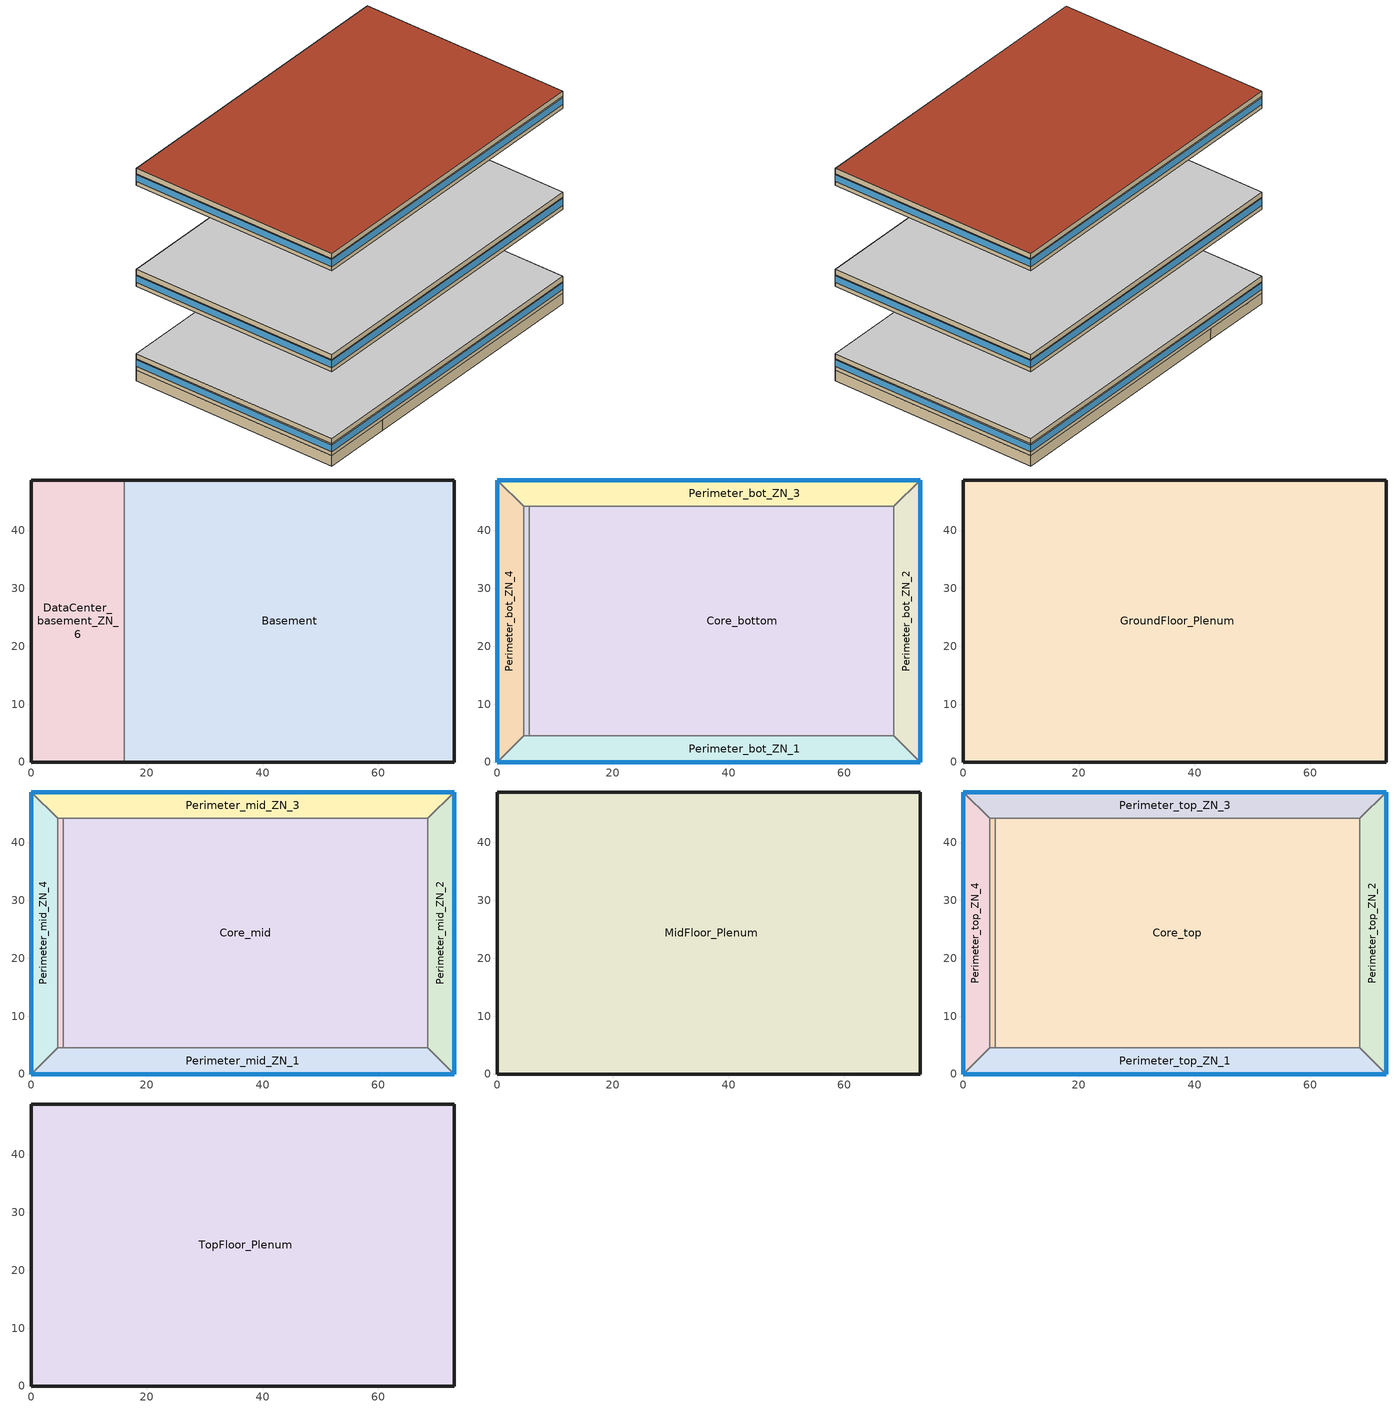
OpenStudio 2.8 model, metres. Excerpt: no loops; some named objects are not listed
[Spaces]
Basement
 floor ground (Basement Floor construction): 73.11,48.74 73.11,0 16.08,0 16.08,48.74 z-2.44
 wall ground (Basement Wall construction): 16.08,0 73.11,0 73.11,48.74 16.08,48.74 z-2.44:0
 wall to DataCenter_basement_ZN_6: 16.08,48.74 16.08,0 z-2.44:0
DataCenter_basement_ZN_6
 floor ground (Basement Floor construction): 16.08,48.74 16.08,0 0,0 0,48.74 z-2.44
 wall ground (Basement Wall construction): 16.08,48.74 0,48.74 0,0 16.08,0 z-2.44:0
Core_bottom
 floor to DataCenter_basement_ZN_6: 16.08,44.16 16.08,4.57 5.49,4.57 5.49,44.16 z0
 floor to Basement: 68.53,44.16 68.53,4.57 16.08,4.57 16.08,44.16 z0
 wall to Perimeter_bot_ZN_1: 5.49,4.57 68.53,4.57 z0:2.74
 wall to DataCenter_bot_ZN_6: 5.49,44.16 5.49,4.57 z0:2.74
 wall to Perimeter_bot_ZN_2: 68.53,4.57 68.53,44.16 z0:2.74
 wall to Perimeter_bot_ZN_3: 68.53,44.16 5.49,44.16 z0:2.74
Perimeter_bot_ZN_3
 floor to Basement: 73.11,48.74 68.53,44.16 16.08,44.16 16.08,48.74 z0
 floor to DataCenter_basement_ZN_6: 16.08,48.74 16.08,44.16 4.57,44.16 0,48.74 z0
 wall outside: 73.11,48.74 0,48.74 z0:2.74
 wall to Perimeter_bot_ZN_4: 0,48.74 4.57,44.16 z0:2.74
 wall to Perimeter_bot_ZN_2: 68.53,44.16 73.11,48.74 z0:2.74
 wall to DataCenter_bot_ZN_6: 4.57,44.16 5.49,44.16 z0:2.74
 window: 73.11,48.74 0,48.74 z0.91:2.5
Perimeter_bot_ZN_1
 floor to DataCenter_basement_ZN_6: 16.08,4.57 16.08,0 0,0 4.57,4.57 z0
 floor to Basement: 68.53,4.57 73.11,0 16.08,0 16.08,4.57 z0
 wall outside: 0,0 73.11,0 z0:2.74
 wall to Perimeter_bot_ZN_4: 4.57,4.57 0,0 z0:2.74
 wall to DataCenter_bot_ZN_6: 5.49,4.57 4.57,4.57 z0:2.74
 wall to Perimeter_bot_ZN_2: 73.11,0 68.53,4.57 z0:2.74
 window: 0,0 73.11,0 z0.91:2.5
Perimeter_bot_ZN_2
 floor to Basement: 73.11,48.74 73.11,0 68.53,4.57 68.53,44.16 z0
 wall outside: 73.11,0 73.11,48.74 z0:2.74
 window: 73.11,0 73.11,48.74 z0.91:2.5
Perimeter_bot_ZN_4
 floor to DataCenter_basement_ZN_6: 0,48.74 4.57,44.16 4.57,4.57 0,0 z0
 wall outside: 0,48.74 0,0 z0:2.74
 wall to DataCenter_bot_ZN_6: 4.57,4.57 4.57,44.16 z0:2.74
 window: 0,48.74 0,0 z0.91:2.5
DataCenter_bot_ZN_6
 floor to DataCenter_basement_ZN_6: 5.49,44.16 5.49,4.57 4.57,4.57 4.57,44.16 z0
GroundFloor_Plenum
 floor to Perimeter_bot_ZN_4: 0,48.74 4.57,44.16 4.57,4.57 0,0 z2.74
 floor to Perimeter_bot_ZN_2: 73.11,48.74 73.11,0 68.53,4.57 68.53,44.16 z2.74
 floor to Perimeter_bot_ZN_1: 68.53,4.57 73.11,0 0,0 4.57,4.57 z2.74
 floor to Perimeter_bot_ZN_3: 73.11,48.74 68.53,44.16 4.57,44.16 0,48.74 z2.74
 floor to Core_bottom: 68.53,44.16 68.53,4.57 5.49,4.57 5.49,44.16 z2.74
 floor to DataCenter_bot_ZN_6: 5.49,44.16 5.49,4.57 4.57,4.57 4.57,44.16 z2.74
 wall outside: 73.11,0 73.11,48.74 0,48.74 0,0 73.11,0 z2.74:3.96
 ceiling adiabatic (Floor Adiabatic construction): 73.11,0 73.11,48.74 0,48.74 0,0 z3.96
Perimeter_mid_ZN_2
 floor adiabatic (Floor Adiabatic construction): 73.11,48.74 73.11,0 68.53,4.57 68.53,44.16 z19.82
 wall outside: 73.11,0 73.11,48.74 z19.82:22.56
 wall to Perimeter_mid_ZN_3: 73.11,48.74 68.53,44.16 z19.82:22.56
 wall to Perimeter_mid_ZN_1: 68.53,4.57 73.11,0 z19.82:22.56
 wall to Core_mid: 68.53,44.16 68.53,4.57 z19.82:22.56
 window: 73.11,0 73.11,48.74 z20.73:22.32
Perimeter_mid_ZN_1
 floor adiabatic (Floor Adiabatic construction): 68.53,4.57 73.11,0 0,0 4.57,4.57 z19.82
 wall outside: 0,0 73.11,0 z19.82:22.56
 wall to Perimeter_mid_ZN_4: 4.57,4.57 0,0 z19.82:22.56
 wall to DataCenter_mid_ZN_6: 5.49,4.57 4.57,4.57 z19.82:22.56
 wall to Core_mid: 68.53,4.57 5.49,4.57 z19.82:22.56
 window: 0,0 73.11,0 z20.73:22.32
DataCenter_mid_ZN_6
 floor adiabatic (Floor Adiabatic construction): 5.49,44.16 5.49,4.57 4.57,4.57 4.57,44.16 z19.82
 wall to Perimeter_mid_ZN_4: 4.57,44.16 4.57,4.57 z19.82:22.56
 wall to Core_mid: 5.49,4.57 5.49,44.16 z19.82:22.56
 wall to Perimeter_mid_ZN_3: 5.49,44.16 4.57,44.16 z19.82:22.56
Core_mid
 floor adiabatic (Floor Adiabatic construction): 68.53,44.16 68.53,4.57 5.49,4.57 5.49,44.16 z19.82
 wall to Perimeter_mid_ZN_3: 68.53,44.16 5.49,44.16 z19.82:22.56
Perimeter_mid_ZN_3
 floor adiabatic (Floor Adiabatic construction): 73.11,48.74 68.53,44.16 4.57,44.16 0,48.74 z19.82
 wall outside: 73.11,48.74 0,48.74 z19.82:22.56
 wall to Perimeter_mid_ZN_4: 0,48.74 4.57,44.16 z19.82:22.56
 window: 73.11,48.74 0,48.74 z20.73:22.32
Perimeter_mid_ZN_4
 floor adiabatic (Floor Adiabatic construction): 0,48.74 4.57,44.16 4.57,4.57 0,0 z19.82
 wall outside: 0,48.74 0,0 z19.82:22.56
 window: 0,48.74 0,0 z20.73:22.32
MidFloor_Plenum
 floor to Perimeter_mid_ZN_1: 68.53,4.57 73.11,0 0,0 4.57,4.57 z22.56
 floor to DataCenter_mid_ZN_6: 5.49,44.16 5.49,4.57 4.57,4.57 4.57,44.16 z22.56
 floor to Perimeter_mid_ZN_2: 73.11,48.74 73.11,0 68.53,4.57 68.53,44.16 z22.56
 floor to Perimeter_mid_ZN_4: 0,48.74 4.57,44.16 4.57,4.57 0,0 z22.56
 floor to Core_mid: 68.53,44.16 68.53,4.57 5.49,4.57 5.49,44.16 z22.56
 floor to Perimeter_mid_ZN_3: 73.11,48.74 68.53,44.16 4.57,44.16 0,48.74 z22.56
 wall outside: 73.11,48.74 0,48.74 0,0 73.11,0 73.11,48.74 z22.56:23.78
 ceiling adiabatic (Floor Adiabatic construction): 73.11,0 73.11,48.74 0,48.74 0,0 z23.78
DataCenter_top_ZN_6
 floor adiabatic (Floor Adiabatic construction): 5.49,44.16 5.49,4.57 4.57,4.57 4.57,44.16 z43.6
 wall to Perimeter_top_ZN_4: 4.57,44.16 4.57,4.57 z43.6:46.34
 wall to Core_top: 5.49,4.57 5.49,44.16 z43.6:46.34
 wall to Perimeter_top_ZN_3: 5.49,44.16 4.57,44.16 z43.6:46.34
 wall to Perimeter_top_ZN_1: 4.57,4.57 5.49,4.57 z43.6:46.34
Perimeter_top_ZN_3
 floor adiabatic (Floor Adiabatic construction): 73.11,48.74 68.53,44.16 4.57,44.16 0,48.74 z43.6
 wall outside: 73.11,48.74 0,48.74 z43.6:46.34
 wall to Core_top: 5.49,44.16 68.53,44.16 z43.6:46.34
 wall to Perimeter_top_ZN_2: 68.53,44.16 73.11,48.74 z43.6:46.34
 wall to Perimeter_top_ZN_4: 0,48.74 4.57,44.16 z43.6:46.34
 window: 73.11,48.74 0,48.74 z44.51:46.1
Core_top
 floor adiabatic (Floor Adiabatic construction): 68.53,44.16 68.53,4.57 5.49,4.57 5.49,44.16 z43.6
 wall to Perimeter_top_ZN_1: 5.49,4.57 68.53,4.57 z43.6:46.34
 wall to Perimeter_top_ZN_2: 68.53,4.57 68.53,44.16 z43.6:46.34
Perimeter_top_ZN_2
 floor adiabatic (Floor Adiabatic construction): 73.11,48.74 73.11,0 68.53,4.57 68.53,44.16 z43.6
 wall outside: 73.11,0 73.11,48.74 z43.6:46.34
 wall to Perimeter_top_ZN_1: 68.53,4.57 73.11,0 z43.6:46.34
 window: 73.11,0 73.11,48.74 z44.51:46.1
Perimeter_top_ZN_1
 floor adiabatic (Floor Adiabatic construction): 68.53,4.57 73.11,0 0,0 4.57,4.57 z43.6
 wall outside: 0,0 73.11,0 z43.6:46.34
 wall to Perimeter_top_ZN_4: 4.57,4.57 0,0 z43.6:46.34
 window: 0,0 73.11,0 z44.51:46.1
Perimeter_top_ZN_4
 floor adiabatic (Floor Adiabatic construction): 0,48.74 4.57,44.16 4.57,4.57 0,0 z43.6
 wall outside: 0,48.74 0,0 z43.6:46.34
 window: 0,48.74 0,0 z44.51:46.1
TopFloor_Plenum
 floor to Perimeter_top_ZN_3: 73.11,48.74 68.53,44.16 4.57,44.16 0,48.74 z46.34
 floor to Perimeter_top_ZN_2: 73.11,48.74 73.11,0 68.53,4.57 68.53,44.16 z46.34
 floor to Perimeter_top_ZN_1: 68.53,4.57 73.11,0 0,0 4.57,4.57 z46.34
 floor to Perimeter_top_ZN_4: 0,48.74 4.57,44.16 4.57,4.57 0,0 z46.34
 floor to DataCenter_top_ZN_6: 5.49,44.16 5.49,4.57 4.57,4.57 4.57,44.16 z46.34
 floor to Core_top: 68.53,44.16 68.53,4.57 5.49,4.57 5.49,44.16 z46.34
 wall outside: 0,0 73.11,0 73.11,48.74 0,48.74 0,0 z46.34:47.56
 roof outside: 73.11,0 73.11,48.74 0,48.74 0,0 z47.56
[Building]
-LargeOffice-ASHRAE 169-2006-5B created: 2019-06-06 11:22:17 -0600: North Axis {deg}=0; Default Construction Set=90.1-2010 - LrgOffice - ASHRAE 169-2006-5B; Standards Number of Stories=13; Standards Number of Above Ground Stories=12; Standards Building Type=LargeOffice
[Site]
Boise Air Terminal  Uo: Latitude {deg}=43.62; Longitude {deg}=-116.21; Time Zone {hr}=-7; Elevation {m}=701; Terrain=City
[Site:WaterMainsTemperature]
Calculation Method=Correlation; Annual Average Outdoor Air Temperature {C}=11.15; Maximum Difference In Monthly Average Outdoor Air Temperatures {deltaC}=26.2
[SizingPeriod:DesignDay] Barometric Pressure {Pa}=93182; Sky Clearness=0; Rain Indicator=0; Snow Indicator=0; Day of Month=21; Daylight Saving Time Indicator=0; Humidity Indicating Type=Wetbulb; Dry-Bulb Temperature Range Modifier Type=DefaultMultipliers
Name | Maximum Dry-Bulb Temperature {C} | Daily Dry-Bulb Temperature Range {deltaC} | Humidity Indicating Conditions at Maximum Dry-Bulb | Wind Speed {m/s} | Wind Direction {deg} | Month | Day Type | Solar Model Indicator | ASHRAE Taub | ASHRAE Taud
Boise Air Terminal  Uo Ann Htg 99.6% Condns DB | -16.3 | 0 | -16.3 | 2.3 | 120 | 12 | WinterDesignDay | ASHRAEClearSky
Boise Air Terminal  Uo Ann Clg .4% Condns DB=>MWB | 36.7 | 16.7 | 17.9 | 4.2 | 330 | 7 | SummerDesignDay | ASHRAETau | 0.398 | 2.125
[Site:GroundTemperature:BuildingSurface]
19.527, 19.502, 19.536, 19.598, 20.002, 21.64, 22.225, 22.375, 21.449, 20.121, 19.802, 19.633
[ClimateZones]
Climate Zone Institution Name 1=ASHRAE; Climate Zone Document Name 1=ANSI/ASHRAE Standard 169; Climate Zone Document Year 1=2006; Climate Zone Value 1=5B; Climate Zone Institution Name 2=CEC; Climate Zone Document Name 2=California Climate Zone Descriptions; Climate Zone Document Year 2=1995
[Material:NoMass] Thermal Absorptance=0.9; Solar Absorptance=0.7
Name | Roughness | Thermal Resistance {m2-K/W} | Visible Absorptance
CP02 CARPET PAD | VeryRough | 0.21648 | 0.8
Nonres_Floor_Insulation | MediumSmooth | 2.88292 | 0.7
Typical Insulation R-10.94 | Smooth | 1.92744 | 0.7
Typical Carpet Pad | Smooth | 0.21648 | 0.8
Typical Insulation R-8.72 | Smooth | 1.53614 | 0.7
Typical Insulation R-19.72 | Smooth | 3.4722 | 0.7
Typical Insulation R-0.58 | Smooth | 0.101875 | 0.7
Typical Insulation R-1.15 | Smooth | 0.202527 | 0.7
[Material]
Name | Roughness | Thickness {m} | Conductivity {W/m-K} | Density {kg/m3} | Specific Heat {J/kg-K} | Thermal Absorptance | Solar Absorptance | Visible Absorptance
100mm Normalweight concrete floor | MediumSmooth | 0.1016 | 2.31 | 2322 | 832
G01 13mm gypsum board | Smooth | 0.0127 | 0.16 | 800 | 1090 | 0.9 | 0.7 | 0.5
M10 200mm concrete block basement wall | MediumRough | 0.2032 | 1.326 | 1842 | 912
4 in. Normalweight Concrete Floor | MediumRough | 0.1016 | 2.31 | 2322 | 832 | 0.9 | 0.7 | 0.7
1IN Stucco | Smooth | 0.0253 | 0.6918 | 1858 | 837 | 0.9 | 0.7 | 0.92
8IN CONCRETE HW RefBldg | Rough | 0.2032 | 1.311 | 2240 | 836.8 | 0.9 | 0.7 | 0.7
1/2IN Gypsum | Smooth | 0.0127 | 0.16 | 784.9 | 830 | 0.9 | 0.4 | 0.4
Roof Membrane | VeryRough | 0.0095 | 0.16 | 1121.29 | 1460 | 0.9 | 0.7 | 0.7
Metal Roof Surface; F08 Metal surface | Smooth | 0.0008 | 45.28 | 7824 | 500 | 0.9 | 0.7 | 0.7
6 in. Normalweight Concrete Floor | MediumRough | 0.1524 | 2.31 | 2322 | 832 | 0.9 | 0.7 | 0.7
8 in. Concrete Block Basement Wall | MediumRough | 0.2032 | 1.326 | 1842 | 912 | 0.9 | 0.7 | 0.7
G05 25mm wood | MediumSmooth | 0.0254 | 0.15 | 608 | 1630 | 0.9 | 0.5 | 0.5
Acoustic Tile - 1/2 in. | MediumSmooth | 0.0127 | 0.0576335 | 288.332 | 795.492 |  | 0 | 0
Std Wood 6inch | MediumSmooth | 0.15 | 0.12 | 540 | 1210 | 0.9 | 0.7 | 0.7
[Construction]
Floor Adiabatic construction: CP02 CARPET PAD, 100mm Normalweight concrete floor, Nonres_Floor_Insulation
Basement Wall construction: M10 200mm concrete block basement wall
Basement Floor construction: M10 200mm concrete block basement wall, CP02 CARPET PAD
Typical Insulated Exterior Mass Floor R-13.51: Typical Insulation R-10.94, 4 in. Normalweight Concrete Floor, Typical Carpet Pad
Typical Insulated Exterior Mass Wall R-11.11: 1IN Stucco, 8IN CONCRETE HW RefBldg, Typical Insulation R-8.72, 1/2IN Gypsum
Typical IEAD Roof R-20.83: Roof Membrane, Typical Insulation R-19.72, Metal Roof Surface
Typical Interior Floor: 100mm Normalweight concrete floor, CP02 CARPET PAD
Typical Interior Wall: G01 13mm gypsum board, G01 13mm gypsum board
Typical Interior Ceiling: CP02 CARPET PAD, 100mm Normalweight concrete floor
Typical Insulated Carpeted 6in Slab Floor: 6 in. Normalweight Concrete Floor, Typical Carpet Pad
Typical Insulated Basement Mass Wall: 8 in. Concrete Block Basement Wall
U 0.52 SHGC 0.40 Dbl Ref-D Clr 6mm/13mm Air: REF D CLEAR 6MM, AIR 13MM, CLEAR 6MM
Typical Insulated Metal Door R-1.43: F08 Metal surface, Typical Insulation R-0.58
U 0.72 SHGC 0.25 Sgl Ref-B-M Tint 6mm: REF B TINT MID 6MM
Typical Overhead Door R-2.0: Typical Insulation R-1.15
U 1.17 SHGC 0.49 Sgl Ref-D Clr 6mm: REF D CLEAR 6MM
Typical Interior Window: Clear 3mm
Typical Interior Door; Typical Interior Partition: G05 25mm wood
Plenum Acoustical Tile: Acoustic Tile - 1/2 in.
InteriorFurnishings: Std Wood 6inch
[DefaultConstructionSet]
Name | Default Exterior Surface Constructions | Default Interior Surface Constructions | Default Ground Contact Surface Constructions | Default Exterior SubSurface Constructions | Default Interior SubSurface Constructions | Interior Partition Construction
90.1-2010 - LrgOffice - ASHRAE 169-2006-5B | Default Surface Constructions 1 | Default Surface Constructions 2 | Default Surface Constructions 3 | Default Sub Surface Constructions 1 | Default Sub Surface Constructions 2 | Typical Interior Partition
90.1-2010 - LrgOffice - Plenum - ASHRAE 169-2006-5B | Default Surface Constructions 4 | Default Surface Constructions 5 | Default Surface Constructions 6 | Default Sub Surface Constructions 3 | Default Sub Surface Constructions 4
[DefaultSurfaceConstructions]
Name | Floor Construction | Wall Construction | Roof Ceiling Construction
Default Surface Constructions 1 | Typical Insulated Exterior Mass Floor R-13.51 | Typical Insulated Exterior Mass Wall R-11.11 | Typical IEAD Roof R-20.83
Default Surface Constructions 2 | Typical Interior Floor | Typical Interior Wall | Typical Interior Ceiling
Default Surface Constructions 3 | Typical Insulated Carpeted 6in Slab Floor | Typical Insulated Basement Mass Wall
Default Surface Constructions 4; Default Surface Constructions 6
Default Surface Constructions 5 | Plenum Acoustical Tile
[DefaultSubSurfaceConstructions]
Name | Fixed Window Construction | Operable Window Construction | Door Construction | Glass Door Construction | Overhead Door Construction | Skylight Construction | Tubular Daylight Dome Construction | Tubular Daylight Diffuser Construction
Default Sub Surface Constructions 1 | U 0.52 SHGC 0.40 Dbl Ref-D Clr 6mm/13mm Air | U 0.52 SHGC 0.40 Dbl Ref-D Clr 6mm/13mm Air | Typical Insulated Metal Door R-1.43 | U 0.72 SHGC 0.25 Sgl Ref-B-M Tint 6mm | Typical Overhead Door R-2.0 | U 1.17 SHGC 0.49 Sgl Ref-D Clr 6mm | Typical Interior Window | Typical Interior Window
Default Sub Surface Constructions 2 | Typical Interior Window | Typical Interior Window | Typical Interior Door
Default Sub Surface Constructions 3; Default Sub Surface Constructions 4
[WindowMaterial:Glazing] Optical Data Type=SpectralAverage; Infrared Transmittance at Normal Incidence=0; Front Side Infrared Hemispherical Emissivity=0.84; Conductivity {W/m-K}=0.9; Dirt Correction Factor for Solar and Visible Transmittance=1; Solar Diffusing=No
Name | Thickness {m} | Solar Transmittance at Normal Incidence | Front Side Solar Reflectance at Normal Incidence | Back Side Solar Reflectance at Normal Incidence | Visible Transmittance at Normal Incidence | Front Side Visible Reflectance at Normal Incidence | Back Side Visible Reflectance at Normal Incidence | Back Side Infrared Hemispherical Emissivity
REF D CLEAR 6MM | 0.006 | 0.429 | 0.308 | 0.379 | 0.334 | 0.453 | 0.505 | 0.82
CLEAR 6MM | 0.006 | 0.775 | 0.071 | 0.071 | 0.881 | 0.08 | 0.08 | 0.84
REF B TINT MID 6MM | 0.006 | 0.1 | 0.11 | 0.41 | 0.13 | 0.1 | 0.32 | 0.45
Clear 3mm | 0.003 | 0.837 | 0.075 | 0.075 | 0.898 | 0.081 | 0.081 | 0.84
[WindowMaterial:Gas]
AIR 13MM: Gas Type=Air; Thickness {m}=0.0127
[Space]
Name | Space Type | Building Story | Thermal Zone | Part of Total Floor Area
Core_mid | Office WholeBuilding - Lg Office | Building Story 2 | Core_mid ZN | Yes
DataCenter_top_ZN_6 | Office OfficeLarge Data Center | Building Story 3 | DataCenter_top_ZN_6 ZN
Perimeter_mid_ZN_2 | Office WholeBuilding - Lg Office | Building Story 2 | Perimeter_mid_ZN_2 ZN | Yes
Perimeter_mid_ZN_1 | Office WholeBuilding - Lg Office | Building Story 2 | Perimeter_mid_ZN_1 ZN | Yes
MidFloor_Plenum | Plenum |  | MidFloor_Plenum ZN | No
DataCenter_mid_ZN_6 | Office OfficeLarge Data Center | Building Story 2 | DataCenter_mid_ZN_6 ZN
Core_bottom | Office WholeBuilding - Lg Office | Building Story 1 | Core_bottom ZN | Yes
Perimeter_top_ZN_3 | Office WholeBuilding - Lg Office | Building Story 3 | Perimeter_top_ZN_3 ZN | Yes
Core_top | Office WholeBuilding - Lg Office | Building Story 3 | Core_top ZN | Yes
Perimeter_bot_ZN_3 | Office WholeBuilding - Lg Office | Building Story 1 | Perimeter_bot_ZN_3 ZN | Yes
Basement | Office WholeBuilding - Lg Office | Basement Story 0 | Basement ZN | Yes
Perimeter_bot_ZN_1 | Office WholeBuilding - Lg Office | Building Story 1 | Perimeter_bot_ZN_1 ZN | Yes
Perimeter_mid_ZN_3 | Office WholeBuilding - Lg Office | Building Story 2 | Perimeter_mid_ZN_3 ZN | Yes
Perimeter_top_ZN_2 | Office WholeBuilding - Lg Office | Building Story 3 | Perimeter_top_ZN_2 ZN | Yes
Perimeter_top_ZN_1 | Office WholeBuilding - Lg Office | Building Story 3 | Perimeter_top_ZN_1 ZN | Yes
Perimeter_mid_ZN_4 | Office WholeBuilding - Lg Office | Building Story 2 | Perimeter_mid_ZN_4 ZN | Yes
TopFloor_Plenum | Plenum |  | TopFloor_Plenum ZN | No
GroundFloor_Plenum | Plenum |  | GroundFloor_Plenum ZN | No
Perimeter_top_ZN_4 | Office WholeBuilding - Lg Office | Building Story 3 | Perimeter_top_ZN_4 ZN | Yes
DataCenter_basement_ZN_6 | Office OfficeLarge Main Data Center | Basement Story 0 | DataCenter_basement_ZN_6 ZN
Perimeter_bot_ZN_2 | Office WholeBuilding - Lg Office | Building Story 1 | Perimeter_bot_ZN_2 ZN | Yes
Perimeter_bot_ZN_4 | Office WholeBuilding - Lg Office | Building Story 1 | Perimeter_bot_ZN_4 ZN | Yes
DataCenter_bot_ZN_6 | Office OfficeLarge Data Center | Building Story 1 | DataCenter_bot_ZN_6 ZN
[BuildingStory]
Name | Nominal Z Coordinate {m}
Basement Story 0 | -2.439
Building Story 1 | 0
Building Story 2 | 19.816
Building Story 3 | 43.5952
[SpaceType]
Name | Default Schedule Set | Design Specification Outdoor Air Object | Standards Building Type | Standards Space Type | Default Construction Set
Office WholeBuilding - Lg Office | Office WholeBuilding - Lg Office Schedule Set | Office WholeBuilding - Lg Office Ventilation | Office | WholeBuilding - Lg Office
Office OfficeLarge Data Center | Office OfficeLarge Data Center Schedule Set | Office OfficeLarge Data Center Ventilation | Office | OfficeLarge Data Center
Office OfficeLarge Main Data Center | Office OfficeLarge Main Data Center Schedule Set | Office OfficeLarge Main Data Center Ventilation | Office | OfficeLarge Main Data Center
Plenum | Plenum Schedule Set |  |  | Plenum | 90.1-2010 - LrgOffice - Plenum - ASHRAE 169-2006-5B
[Lights:Definition] Design Level Calculation Method=Watts/Area; Watts per Space Floor Area {W/m2}=9.68752; Fraction Radiant=0.7; Fraction Visible=0.2
Office OfficeLarge Data Center Lights Definition; Office OfficeLarge Main Data Center Lights Definition; Office WholeBuilding - Lg Office Lights Definition
[Lights] Fraction Replaceable=1
Name | Lights Definition | Space or SpaceType
Office OfficeLarge Data Center Lights | Office OfficeLarge Data Center Lights Definition | Office OfficeLarge Data Center
Office OfficeLarge Main Data Center Lights | Office OfficeLarge Main Data Center Lights Definition | Office OfficeLarge Main Data Center
Office WholeBuilding - Lg Office Lights | Office WholeBuilding - Lg Office Lights Definition | Office WholeBuilding - Lg Office
[ElectricEquipment:Definition] Design Level Calculation Method=Watts/Area; Fraction Radiant=0.5
Name | Watts per Space Floor Area {W/m2}
Office OfficeLarge Data Center Elec Equip Definition | 215.278
Office OfficeLarge Main Data Center Elec Equip Definition | 484.376
Office WholeBuilding - Lg Office Elec Equip Definition | 8.07007
[ElectricEquipment]
Name | Electric Equipment Definition | Space or SpaceType
Office OfficeLarge Data Center Elec Equip | Office OfficeLarge Data Center Elec Equip Definition | Office OfficeLarge Data Center
Office OfficeLarge Main Data Center Elec Equip | Office OfficeLarge Main Data Center Elec Equip Definition | Office OfficeLarge Main Data Center
Office WholeBuilding - Lg Office Elec Equip | Office WholeBuilding - Lg Office Elec Equip Definition | Office WholeBuilding - Lg Office
[DesignSpecification:OutdoorAir] Outdoor Air Flow per Person {m3/s-person}=0; Outdoor Air Flow Rate {m3/s}=0; Outdoor Air Flow Air Changes per Hour {1/hr}=0
Name | Outdoor Air Flow per Floor Area {m3/s-m2} | Outdoor Air Method
Office OfficeLarge Data Center Ventilation; Office OfficeLarge Main Data Center Ventilation | 0
Office WholeBuilding - Lg Office Ventilation | 0.0004318 | Sum
[DefaultScheduleSet]
Name | Lighting Schedule | Electric Equipment Schedule | Number of People Schedule | People Activity Level Schedule | Infiltration Schedule
Office OfficeLarge Data Center Schedule Set; Office OfficeLarge Main Data Center Schedule Set | OfficeLarge BLDG_LIGHT_SCH_2010 | OfficeLarge ALWAYS_ON
Office WholeBuilding - Lg Office Schedule Set | OfficeLarge BLDG_LIGHT_SCH_2010 | OfficeLarge BLDG_EQUIP_SCH | OfficeLarge BLDG_OCC_SCH | OfficeLarge ACTIVITY_SCH | OfficeLarge INFIL_SCH_PNNL
Plenum Schedule Set
[ThermostatSetpoint:DualSetpoint]
Name | Heating Setpoint Temperature Schedule | Cooling Setpoint Temperature Schedule
Office WholeBuilding - Lg Office Thermostat 1; Office WholeBuilding - Lg Office Thermostat 2; Office WholeBuilding - Lg Office Thermostat 3; Office WholeBuilding - Lg Office Thermostat 4; Office WholeBuilding - Lg Office Thermostat 5; Office WholeBuilding - Lg Office Thermostat 6; Office WholeBuilding - Lg Office Thermostat 7; Office WholeBuilding - Lg Office Thermostat 8; Office WholeBuilding - Lg Office Thermostat 9; Office WholeBuilding - Lg Office Thermostat 10; Office WholeBuilding - Lg Office Thermostat 11; Office WholeBuilding - Lg Office Thermostat 12; Office WholeBuilding - Lg Office Thermostat 13; Office WholeBuilding - Lg Office Thermostat 14; Office WholeBuilding - Lg Office Thermostat 15; Office WholeBuilding - Lg Office Thermostat 16 | OfficeLarge HTGSETP_SCH_YES_OPTIMUM | OfficeLarge CLGSETP_SCH_NO_SETBACK
Office OfficeLarge Main Data Center Thermostat 1; Office OfficeLarge Data Center Thermostat 1; Office OfficeLarge Data Center Thermostat 2; Office OfficeLarge Data Center Thermostat 3 | OfficeLarge HTGSETP_DC_SCH | OfficeLarge CLGSETP_DC_SCH
Plenum Thermostat 1; Plenum Thermostat 2; Plenum Thermostat 3
[People:Definition]
Office WholeBuilding - Lg Office People Definition: Number of People Calculation Method=People/Area; People per Space Floor Area {person/m2}=0.0538196; Fraction Radiant=0.3
[People]
Office WholeBuilding - Lg Office People: People Definition=Office WholeBuilding - Lg Office People Definition; Space or SpaceType=Office WholeBuilding - Lg Office; Work Efficiency Schedule=Work Efficiency Schedule; Clothing Insulation Schedule=Clothing Schedule; Air Velocity Schedule=Air Velocity Schedule; Multiplier=1
[SpaceInfiltration:DesignFlowRate] Schedule=OfficeLarge INFIL_SCH_PNNL; Design Flow Rate Calculation Method=Flow/ExteriorArea; Constant Term Coefficient=0; Temperature Term Coefficient=0; Velocity Term Coefficient=0.224; Velocity Squared Term Coefficient=0
Name | Space or SpaceType | Flow per Exterior Surface Area {m3/s-m2}
GroundFloor_Plenum Infiltration | GroundFloor_Plenum | 0.000569573
MidFloor_Plenum Infiltration | MidFloor_Plenum | 0.000569573
Perimeter_bot_ZN_1 Infiltration | Perimeter_bot_ZN_1 | 0.000569573
Perimeter_bot_ZN_2 Infiltration | Perimeter_bot_ZN_2 | 0.000569573
Perimeter_bot_ZN_3 Infiltration | Perimeter_bot_ZN_3 | 0.000569573
Perimeter_bot_ZN_4 Infiltration | Perimeter_bot_ZN_4 | 0.000569573
Perimeter_mid_ZN_1 Infiltration | Perimeter_mid_ZN_1 | 0.000569573
Perimeter_mid_ZN_2 Infiltration | Perimeter_mid_ZN_2 | 0.000569573
Perimeter_mid_ZN_3 Infiltration | Perimeter_mid_ZN_3 | 0.000569573
Perimeter_mid_ZN_4 Infiltration | Perimeter_mid_ZN_4 | 0.000569573
Perimeter_top_ZN_1 Infiltration | Perimeter_top_ZN_1 | 0.000569573
Perimeter_top_ZN_2 Infiltration | Perimeter_top_ZN_2 | 0.000569573
Perimeter_top_ZN_3 Infiltration | Perimeter_top_ZN_3 | 0.000569573
Perimeter_top_ZN_4 Infiltration | Perimeter_top_ZN_4 | 0.000569573
TopFloor_Plenum Infiltration | TopFloor_Plenum | 4.38381e-05
[ThermalZone] Use Ideal Air Loads=No
Name | Thermostat | Multiplier | Primary Daylighting Control | Fraction of Zone Controlled by Primary Daylighting Control
Basement ZN | Office WholeBuilding - Lg Office Thermostat 1
Core_bottom ZN | Office WholeBuilding - Lg Office Thermostat 2
Core_mid ZN | Office WholeBuilding - Lg Office Thermostat 3 | 10
Core_top ZN | Office WholeBuilding - Lg Office Thermostat 4
DataCenter_basement_ZN_6 ZN | Office OfficeLarge Main Data Center Thermostat 1
DataCenter_bot_ZN_6 ZN | Office OfficeLarge Data Center Thermostat 1
DataCenter_mid_ZN_6 ZN | Office OfficeLarge Data Center Thermostat 2 | 10
DataCenter_top_ZN_6 ZN | Office OfficeLarge Data Center Thermostat 3
GroundFloor_Plenum ZN | Plenum Thermostat 1
MidFloor_Plenum ZN | Plenum Thermostat 2 | 10
Perimeter_bot_ZN_1 ZN | Office WholeBuilding - Lg Office Thermostat 5 |  | Perimeter_bot_ZN_1 Daylt Sensor 1 | 0.383
Perimeter_bot_ZN_2 ZN | Office WholeBuilding - Lg Office Thermostat 6 |  | Perimeter_bot_ZN_2 Daylt Sensor 1 | 0.389
Perimeter_bot_ZN_3 ZN | Office WholeBuilding - Lg Office Thermostat 7 |  | Perimeter_bot_ZN_3 Daylt Sensor 1 | 0.383
Perimeter_bot_ZN_4 ZN | Office WholeBuilding - Lg Office Thermostat 8 |  | Perimeter_bot_ZN_4 Daylt Sensor 1 | 0.389
Perimeter_mid_ZN_1 ZN | Office WholeBuilding - Lg Office Thermostat 9 | 10 | Perimeter_mid_ZN_1 Daylt Sensor 1 | 0.383
Perimeter_mid_ZN_2 ZN | Office WholeBuilding - Lg Office Thermostat 10 | 10 | Perimeter_mid_ZN_2 Daylt Sensor 1 | 0.389
Perimeter_mid_ZN_3 ZN | Office WholeBuilding - Lg Office Thermostat 11 | 10 | Perimeter_mid_ZN_3 Daylt Sensor 1 | 0.383
Perimeter_mid_ZN_4 ZN | Office WholeBuilding - Lg Office Thermostat 12 | 10 | Perimeter_mid_ZN_4 Daylt Sensor 1 | 0.389
Perimeter_top_ZN_1 ZN | Office WholeBuilding - Lg Office Thermostat 13 |  | Perimeter_top_ZN_1 Daylt Sensor 1 | 0.383
Perimeter_top_ZN_2 ZN | Office WholeBuilding - Lg Office Thermostat 14 |  | Perimeter_top_ZN_2 Daylt Sensor 1 | 0.389
Perimeter_top_ZN_3 ZN | Office WholeBuilding - Lg Office Thermostat 15 |  | Perimeter_top_ZN_3 Daylt Sensor 1 | 0.383
Perimeter_top_ZN_4 ZN | Office WholeBuilding - Lg Office Thermostat 16 |  | Perimeter_top_ZN_4 Daylt Sensor 1 | 0.389
TopFloor_Plenum ZN | Plenum Thermostat 3
[Sizing:Zone] Zone Cooling Design Supply Air Temperature Input Method=SupplyAirTemperature; Zone Cooling Design Supply Air Temperature {C}=14; Zone Cooling Design Supply Air Temperature Difference {deltaC}=11.11; Zone Heating Design Supply Air Temperature Input Method=SupplyAirTemperature; Zone Heating Design Supply Air Temperature {C}=40; Zone Heating Design Supply Air Temperature Difference {deltaC}=11.11; Zone Cooling Design Supply Air Humidity Ratio {kg-H2O/kg-air}=0.0085; Zone Heating Design Supply Air Humidity Ratio {kg-H2O/kg-air}=0.008; Cooling Design Air Flow Method=DesignDay; Heating Design Air Flow Method=DesignDay; Account for Dedicated Outdoor Air System=No; Dedicated Outdoor Air System Control Strategy=NeutralSupplyAir; Dedicated Outdoor Air Low Setpoint Temperature for Design {C}=autosize; Dedicated Outdoor Air High Setpoint Temperature for Design {C}=autosize
GroundFloor_Plenum ZN; MidFloor_Plenum ZN; TopFloor_Plenum ZN
[AvailabilityManager:NightCycle] Control Type=CycleOnAny; Thermostat Tolerance {deltaC}=1
Name | Cycling Run Time {s}
Availability Manager Night Cycle 1; Availability Manager Night Cycle 2; Availability Manager Night Cycle 3 | 1800
Availability Manager Night Cycle 4; Availability Manager Night Cycle 5; Availability Manager Night Cycle 6; Availability Manager Night Cycle 7; Availability Manager Night Cycle 8 | 3600
[AirLoopHVAC:ReturnPlenum]
Name | ThermalZone
Air Loop HVAC Return Plenum 1 | GroundFloor_Plenum ZN
Air Loop HVAC Return Plenum 2 | MidFloor_Plenum ZN
Air Loop HVAC Return Plenum 3 | TopFloor_Plenum ZN
[InternalMass:Definition]
Internal Mass Definition 1: Construction=InteriorFurnishings; Design Level Calculation Method=SurfaceArea/Area; Surface Area per Space Floor Area=2
[InternalMass] Internal Mass Definition=Internal Mass Definition 1; Multiplier=1
Name | Space or SpaceType
DataCenter_top_ZN_6 Mass | DataCenter_top_ZN_6
Core_mid Mass | Core_mid
Perimeter_mid_ZN_2 Mass | Perimeter_mid_ZN_2
Perimeter_mid_ZN_3 Mass | Perimeter_mid_ZN_3
Core_top Mass | Core_top
Perimeter_mid_ZN_1 Mass | Perimeter_mid_ZN_1
MidFloor_Plenum Mass | MidFloor_Plenum
Core_bottom Mass | Core_bottom
DataCenter_mid_ZN_6 Mass | DataCenter_mid_ZN_6
Perimeter_top_ZN_3 Mass | Perimeter_top_ZN_3
Perimeter_bot_ZN_3 Mass | Perimeter_bot_ZN_3
Basement Mass | Basement
Perimeter_bot_ZN_1 Mass | Perimeter_bot_ZN_1
Perimeter_top_ZN_2 Mass | Perimeter_top_ZN_2
Perimeter_top_ZN_1 Mass | Perimeter_top_ZN_1
Perimeter_mid_ZN_4 Mass | Perimeter_mid_ZN_4
TopFloor_Plenum Mass | TopFloor_Plenum
GroundFloor_Plenum Mass | GroundFloor_Plenum
Perimeter_top_ZN_4 Mass | Perimeter_top_ZN_4
DataCenter_basement_ZN_6 Mass | DataCenter_basement_ZN_6
Perimeter_bot_ZN_2 Mass | Perimeter_bot_ZN_2
Perimeter_bot_ZN_4 Mass | Perimeter_bot_ZN_4
DataCenter_bot_ZN_6 Mass | DataCenter_bot_ZN_6
[Exterior:Lights:Definition]
Name | Design Level {W}
Occ Sensing Exterior Lights Def | 43301.5
NonDimming Exterior Lights Def | 12979.2
[Exterior:Lights] Control Option=AstronomicalClock
Name | Exterior Lights Definition | Schedule
Occ Sensing Exterior Lights Def | Occ Sensing Exterior Lights Def | OfficeLarge Exterior_lighting_schedule_b
NonDimming Exterior Lights Def | NonDimming Exterior Lights Def | OfficeLarge Exterior_lighting_schedule_a
[Exterior:FuelEquipment:Definition]
Name | Design Level {W}
Fuel equipment 1 Def | 244444
Fuel equipment 2 Def | 1270.8
[Exterior:FuelEquipment] Fuel Use Type=NaturalGas
Name | Exterior Fuel Equipment Definition | Schedule
Fuel equipment 1 | Fuel equipment 1 Def | Large Office BLDG ELEVATORS
Fuel equipment 2 | Fuel equipment 2 Def | OfficeLarge ELEV_LIGHT_FAN_SCH_ADD_DF
[EnergyManagementSystem:Sensor]
Name | Output Variable or Output Meter Index Key | Output Variable or Output Meter
OAT; OAT_1; OAT_2; OAT_3 | Environment | Site Outdoor Air Drybulb Temperature
SP | 90.1-2010 WaterCooled  Centrifugal Chiller 0 618tons 0.6kW/ton Setpoint Schedule (New) | Schedule Value
ICE_AV | Ice Availability Schedule (New) | Schedule Value
[EnergyManagementSystem:Actuator] Actuated Component Type=Schedule:Year; Actuated Component Control Type=Schedule Value
Name | Actuated Component
DataCenterbasementZN6ZNPSZACDataCenterHtgSch0 | OfficeLarge HTGSETP_DC_SCH
DataCenterbasementZN6ZNPSZACDataCenterClgSch0 | OfficeLarge CLGSETP_DC_SCH
VAVbotWITHREHEATHtgSch0; VAVmidWITHREHEATHtgSch0; VAVtopWITHREHEATHtgSch0 | OfficeLarge HTGSETP_SCH_YES_OPTIMUM
VAVbotWITHREHEATClgSch0; VAVmidWITHREHEATClgSch0; VAVtopWITHREHEATClgSch0 | OfficeLarge CLGSETP_SCH_NO_SETBACK
[EnergyManagementSystem:Program]
DataCenterbasementZN6ZNPSZACDataCenterOptimumStartProg0: IF DaylightSavings==0 && DayOfWeek>1 && Hour==5 && OAT<23.9 && OAT>1.7; SET DataCenterbasementZN6ZNPSZACDataCenterClgSch0 = 29.4; SET DataCenterbasementZN6ZNPSZACDataCenterHtgSch0 = 15.6; ELSEIF DaylightSavings==0 && DayOfWeek==1 && Hour==7 && OAT<23.9 && OAT>1.7; SET DataCenterbasementZN6ZNPSZACDataCenterClgSch0 = 29.4; SET DataCenterbasementZN6ZNPSZACDataCenterHtgSch0 = 15.6; ELSEIF DaylightSavings==1 && DayOfWeek>1 && Hour==4 && OAT<23.9 && OAT>1.7; SET DataCenterbasementZN6ZNPSZACDataCenterClgSch0 = 29.4; SET DataCenterbasementZN6ZNPSZACDataCenterHtgSch0 = 15.6; ELSEIF DaylightSavings==1 && DayOfWeek==1 && Hour==6 && OAT<23.9 && OAT>1.7; SET DataCenterbasementZN6ZNPSZACDataCenterClgSch0 = 29.4; SET DataCenterbasementZN6ZNPSZACDataCenterHtgSch0 = 15.6; ELSE; SET DataCenterbasementZN6ZNPSZACDataCenterClgSch0 = NULL; SET DataCenterbasementZN6ZNPSZACDataCenterHtgSch0 = NULL; ENDIF
VAVbotWITHREHEATOptimumStartProg0: IF DaylightSavings==0 && DayOfWeek>1 && Hour==5 && OAT_1<23.9 && OAT_1>1.7; SET VAVbotWITHREHEATClgSch0 = 29.4; SET VAVbotWITHREHEATHtgSch0 = 15.6; ELSEIF DaylightSavings==0 && DayOfWeek==1 && Hour==7 && OAT_1<23.9 && OAT_1>1.7; SET VAVbotWITHREHEATClgSch0 = 29.4; SET VAVbotWITHREHEATHtgSch0 = 15.6; ELSEIF DaylightSavings==1 && DayOfWeek>1 && Hour==4 && OAT_1<23.9 && OAT_1>1.7; SET VAVbotWITHREHEATClgSch0 = 29.4; SET VAVbotWITHREHEATHtgSch0 = 15.6; ELSEIF DaylightSavings==1 && DayOfWeek==1 && Hour==6 && OAT_1<23.9 && OAT_1>1.7; SET VAVbotWITHREHEATClgSch0 = 29.4; SET VAVbotWITHREHEATHtgSch0 = 15.6; ELSE; SET VAVbotWITHREHEATClgSch0 = NULL; SET VAVbotWITHREHEATHtgSch0 = NULL; ENDIF
VAVmidWITHREHEATOptimumStartProg0: IF DaylightSavings==0 && DayOfWeek>1 && Hour==5 && OAT_2<23.9 && OAT_2>1.7; SET VAVmidWITHREHEATClgSch0 = 29.4; SET VAVmidWITHREHEATHtgSch0 = 15.6; ELSEIF DaylightSavings==0 && DayOfWeek==1 && Hour==7 && OAT_2<23.9 && OAT_2>1.7; SET VAVmidWITHREHEATClgSch0 = 29.4; SET VAVmidWITHREHEATHtgSch0 = 15.6; ELSEIF DaylightSavings==1 && DayOfWeek>1 && Hour==4 && OAT_2<23.9 && OAT_2>1.7; SET VAVmidWITHREHEATClgSch0 = 29.4; SET VAVmidWITHREHEATHtgSch0 = 15.6; ELSEIF DaylightSavings==1 && DayOfWeek==1 && Hour==6 && OAT_2<23.9 && OAT_2>1.7; SET VAVmidWITHREHEATClgSch0 = 29.4; SET VAVmidWITHREHEATHtgSch0 = 15.6; ELSE; SET VAVmidWITHREHEATClgSch0 = NULL; SET VAVmidWITHREHEATHtgSch0 = NULL; ENDIF
VAVtopWITHREHEATOptimumStartProg0: IF DaylightSavings==0 && DayOfWeek>1 && Hour==5 && OAT_3<23.9 && OAT_3>1.7; SET VAVtopWITHREHEATClgSch0 = 29.4; SET VAVtopWITHREHEATHtgSch0 = 15.6; ELSEIF DaylightSavings==0 && DayOfWeek==1 && Hour==7 && OAT_3<23.9 && OAT_3>1.7; SET VAVtopWITHREHEATClgSch0 = 29.4; SET VAVtopWITHREHEATHtgSch0 = 15.6; ELSEIF DaylightSavings==1 && DayOfWeek>1 && Hour==4 && OAT_3<23.9 && OAT_3>1.7; SET VAVtopWITHREHEATClgSch0 = 29.4; SET VAVtopWITHREHEATHtgSch0 = 15.6; ELSEIF DaylightSavings==1 && DayOfWeek==1 && Hour==6 && OAT_3<23.9 && OAT_3>1.7; SET VAVtopWITHREHEATClgSch0 = 29.4; SET VAVtopWITHREHEATHtgSch0 = 15.6; ELSE; SET VAVtopWITHREHEATClgSch0 = NULL; SET VAVtopWITHREHEATHtgSch0 = NULL; ENDIF
Chiller_Limiter: IF ( ICE_AV == 1 ) && ( SP >= SWT_SP ) && ( DR_Flag <> 1 ); IF ( EEWT - SP ) > DT_Max; SET ELWT_SP = ( EEWT - DT_Max ); SET Limit_Counter = ( Limit_Counter + ( SystemTimeStep / ZoneTimeStep ) ); ELSE; SET ELWT_SP = SP; ENDIF; ELSE; SET ELWT_SP = SP; ENDIF
Chiller_Limit_Calc: SET Chiller_Limited_Capacity = ( 0.75 * CTES_Chiller_Capacity ); SET Limit_Counter = 0; SET DR_Flag = 0; SET DT_Max = 6.666666666666667
[EnergyManagementSystem:ProgramCallingManager]
DataCenterbasementZN6ZNPSZACDataCenterOptimumStartCallingManager0: BeginTimestepBeforePredictor; DataCenterbasementZN6ZNPSZACDataCenterOptimumStartProg0
VAVbotWITHREHEATOptimumStartCallingManager0: BeginTimestepBeforePredictor; VAVbotWITHREHEATOptimumStartProg0
VAVmidWITHREHEATOptimumStartCallingManager0: BeginTimestepBeforePredictor; VAVmidWITHREHEATOptimumStartProg0
VAVtopWITHREHEATOptimumStartCallingManager0: BeginTimestepBeforePredictor; VAVtopWITHREHEATOptimumStartProg0
Chiller_Limiter_CallMgr: InsideHVACSystemIterationLoop; Chiller_Limiter
Chiller_Limit_Calc_CallMgr: BeginNewEnvironment; Chiller_Limit_Calc
[Daylighting:Control] Position Z-Coordinate {m}=0.762; Illuminance Setpoint {lux}=500; Lighting Control Type=Stepped; Minimum Input Power Fraction for Continuous Dimming Control=0.3; Minimum Light Output Fraction for Continuous Dimming Control=0.2; Number of Stepped Control Steps=3; Probability Lighting will be Reset When Needed in Manual Stepped Control=1; Maximum Allowable Discomfort Glare Index=22
Name | Space | Position X-Coordinate {m} | Position Y-Coordinate {m}
Perimeter_bot_ZN_1 Daylt Sensor 1 | Perimeter_bot_ZN_1 | 36.5535 | 1.65
Perimeter_bot_ZN_2 Daylt Sensor 1 | Perimeter_bot_ZN_2 | 2.9232 | 24.369
Perimeter_bot_ZN_3 Daylt Sensor 1 | Perimeter_bot_ZN_3 | 36.5535 | 2.9231
Perimeter_bot_ZN_4 Daylt Sensor 1 | Perimeter_bot_ZN_4 | 1.65 | 24.369
Perimeter_mid_ZN_1 Daylt Sensor 1 | Perimeter_mid_ZN_1 | 36.5535 | 1.65
Perimeter_mid_ZN_2 Daylt Sensor 1 | Perimeter_mid_ZN_2 | 2.9232 | 24.369
Perimeter_mid_ZN_3 Daylt Sensor 1 | Perimeter_mid_ZN_3 | 36.5535 | 2.9231
Perimeter_mid_ZN_4 Daylt Sensor 1 | Perimeter_mid_ZN_4 | 1.65 | 24.369
Perimeter_top_ZN_1 Daylt Sensor 1 | Perimeter_top_ZN_1 | 36.5535 | 1.65
Perimeter_top_ZN_2 Daylt Sensor 1 | Perimeter_top_ZN_2 | 2.9232 | 24.369
Perimeter_top_ZN_3 Daylt Sensor 1 | Perimeter_top_ZN_3 | 36.5535 | 2.9231
Perimeter_top_ZN_4 Daylt Sensor 1 | Perimeter_top_ZN_4 | 1.65 | 24.369
[Schedule:Ruleset]
Name | Default Day Schedule | Summer Design Day Schedule | Winter Design Day Schedule
OfficeLarge BLDG_LIGHT_SCH_2010 | OfficeLarge BLDG_LIGHT_SCH_2010 Default | OfficeLarge BLDG_LIGHT_SCH_2010 Summer Design Day | OfficeLarge BLDG_LIGHT_SCH_2010 Winter Design Day
OfficeLarge ALWAYS_ON | OfficeLarge ALWAYS_ON Default | OfficeLarge ALWAYS_ON Summer Design Day | OfficeLarge ALWAYS_ON Winter Design Day
OfficeLarge HTGSETP_DC_SCH | OfficeLarge HTGSETP_DC_SCH Default | OfficeLarge HTGSETP_DC_SCH Summer Design Day | OfficeLarge HTGSETP_DC_SCH Winter Design Day
OfficeLarge CLGSETP_DC_SCH | OfficeLarge CLGSETP_DC_SCH Default | OfficeLarge CLGSETP_DC_SCH Summer Design Day | OfficeLarge CLGSETP_DC_SCH Winter Design Day
Clothing Schedule | Clothing Schedule Default Winter Clothes
Air Velocity Schedule | Air Velocity Schedule Default
Work Efficiency Schedule | Work Efficiency Schedule Default
OfficeLarge BLDG_OCC_SCH | OfficeLarge BLDG_OCC_SCH Default | OfficeLarge BLDG_OCC_SCH Summer Design Day | OfficeLarge BLDG_OCC_SCH Winter Design Day
OfficeLarge ACTIVITY_SCH | OfficeLarge ACTIVITY_SCH Default | OfficeLarge ACTIVITY_SCH Summer Design Day | OfficeLarge ACTIVITY_SCH Winter Design Day
OfficeLarge BLDG_EQUIP_SCH | OfficeLarge BLDG_EQUIP_SCH Default | OfficeLarge BLDG_EQUIP_SCH Summer Design Day | OfficeLarge BLDG_EQUIP_SCH Winter Design Day
OfficeLarge INFIL_SCH_PNNL | OfficeLarge INFIL_SCH_PNNL Default | OfficeLarge INFIL_SCH_PNNL Summer Design Day | OfficeLarge INFIL_SCH_PNNL Winter Design Day
OfficeLarge HTGSETP_SCH_YES_OPTIMUM | OfficeLarge HTGSETP_SCH_YES_OPTIMUM Default | OfficeLarge HTGSETP_SCH_YES_OPTIMUM Summer Design Day | OfficeLarge HTGSETP_SCH_YES_OPTIMUM Winter Design Day
OfficeLarge CLGSETP_SCH_NO_SETBACK | OfficeLarge CLGSETP_SCH_NO_SETBACK Default | OfficeLarge CLGSETP_SCH_NO_SETBACK Summer Design Day | OfficeLarge CLGSETP_SCH_NO_SETBACK Winter Design Day
OfficeLarge Exterior_lighting_schedule_b | OfficeLarge Exterior_lighting_schedule_b Default | OfficeLarge Exterior_lighting_schedule_b Summer Design Day | OfficeLarge Exterior_lighting_schedule_b Winter Design Day
OfficeLarge Exterior_lighting_schedule_a | OfficeLarge Exterior_lighting_schedule_a Default | OfficeLarge Exterior_lighting_schedule_a Summer Design Day | OfficeLarge Exterior_lighting_schedule_a Winter Design Day
Large Office BLDG ELEVATORS | Large Office BLDG ELEVATORS Default | Large Office BLDG ELEVATORS Summer Design Day | Large Office BLDG ELEVATORS Winter Design Day
OfficeLarge ELEV_LIGHT_FAN_SCH_ADD_DF | OfficeLarge ELEV_LIGHT_FAN_SCH_ADD_DF Default | OfficeLarge ELEV_LIGHT_FAN_SCH_ADD_DF Summer Design Day | OfficeLarge ELEV_LIGHT_FAN_SCH_ADD_DF Winter Design Day
[Schedule:Day]
OfficeLarge BLDG_LIGHT_SCH_2010 Default; OfficeLarge ELEV_LIGHT_FAN_SCH_ADD_DF Winter Design Day: 24, 0, 0.05
OfficeLarge BLDG_LIGHT_SCH_2010 Sat Day: 6, 0, 0.05, 8, 0, 0.09238, 12, 0, 0.27714, 17, 0, 0.13857, 19, 0, 0.04619, 24, 0, 0.05
OfficeLarge BLDG_LIGHT_SCH_2010 Summer Design Day; OfficeLarge ALWAYS_ON Default; OfficeLarge ALWAYS_ON Winter Design Day; OfficeLarge ALWAYS_ON Summer Design Day; Clothing Schedule Default Winter Clothes; OfficeLarge BLDG_EQUIP_SCH Summer Design Day; OfficeLarge INFIL_SCH_PNNL Default: 24, 0, 1
OfficeLarge BLDG_LIGHT_SCH_2010 Wkdy Day: 5, 0, 0.05, 6, 0, 0.1, 7, 0, 0.09238, 8, 0, 0.27714, 17, 0, 0.83142, 18, 0, 0.4619, 20, 0, 0.27714, 22, 0, 0.18476, 23, 0, 0.09238, 24, 0, 0.04619
OfficeLarge BLDG_LIGHT_SCH_2010 Winter Design Day; Work Efficiency Schedule Default; OfficeLarge BLDG_OCC_SCH Winter Design Day; OfficeLarge BLDG_EQUIP_SCH Winter Design Day: 24, 0, 0
OfficeLarge HTGSETP_DC_SCH Default; OfficeLarge HTGSETP_DC_SCH Winter Design Day; OfficeLarge HTGSETP_DC_SCH Summer Design Day: 24, 0, 18
OfficeLarge CLGSETP_DC_SCH Default; OfficeLarge CLGSETP_DC_SCH Winter Design Day; OfficeLarge CLGSETP_DC_SCH Summer Design Day: 24, 0, 27
Clothing Schedule Summer Clothes; OfficeLarge ELEV_LIGHT_FAN_SCH_ADD_DF Summer Design Day: 24, 0, 0.5
Air Velocity Schedule Default: 24, 0, 0.2
OfficeLarge BLDG_OCC_SCH Default: 6, 0, 0, 18, 0, 0.05, 24, 0, 0
OfficeLarge BLDG_OCC_SCH Sat Day: 6, 0, 0, 8, 0, 0.1, 12, 0, 0.3, 17, 0, 0.1, 19, 0, 0.05, 24, 0, 0
OfficeLarge BLDG_OCC_SCH Summer Design Day: 6, 0, 0, 22, 0, 1, 24, 0, 0.05
OfficeLarge BLDG_OCC_SCH Wkdy Day: 6, 0, 0, 7, 0, 0.1, 8, 0, 0.2, 12, 0, 0.95, 13, 0, 0.5, 17, 0, 0.95, 18, 0, 0.3, 22, 0, 0.1, 24, 0, 0.05
OfficeLarge ACTIVITY_SCH Default; OfficeLarge ACTIVITY_SCH Winter Design Day; OfficeLarge ACTIVITY_SCH Summer Design Day: 24, 0, 120
OfficeLarge BLDG_EQUIP_SCH Default: 24, 0, 0.3
OfficeLarge BLDG_EQUIP_SCH Sat Day: 6, 0, 0.3, 8, 0, 0.4, 12, 0, 0.5, 17, 0, 0.35, 24, 0, 0.3
OfficeLarge BLDG_EQUIP_SCH Wkdy Day: 8, 0, 0.4, 12, 0, 0.9, 13, 0, 0.8, 17, 0, 0.9, 18, 0, 0.5, 24, 0, 0.4
OfficeLarge INFIL_SCH_PNNL Summer Design Day; OfficeLarge INFIL_SCH_PNNL SmrDsn|Wkdy Day: 6, 0, 1, 22, 0, 0.25, 24, 0, 1
OfficeLarge INFIL_SCH_PNNL Winter Design Day; OfficeLarge INFIL_SCH_PNNL WntrDsn|Sat Day: 6, 0, 1, 18, 0, 0.25, 24, 0, 1
OfficeLarge HTGSETP_SCH_YES_OPTIMUM Default; OfficeLarge HTGSETP_SCH_YES_OPTIMUM Summer Design Day: 24, 0, 15.6
OfficeLarge HTGSETP_SCH_YES_OPTIMUM Sat Day: 4, 0, 15.6, 5, 0, 17.8, 6, 0, 20, 17, 0, 21, 24, 0, 15.6
OfficeLarge HTGSETP_SCH_YES_OPTIMUM Wkdy Day: 4, 0, 15.6, 5, 0, 17.8, 6, 0, 20, 22, 0, 21, 24, 0, 15.6
OfficeLarge HTGSETP_SCH_YES_OPTIMUM Winter Design Day: 5, 0, 15.6, 6, 0, 17.6, 7, 0, 19.6, 22, 0, 21, 24, 0, 15.6
OfficeLarge CLGSETP_SCH_NO_SETBACK Default; OfficeLarge CLGSETP_SCH_NO_SETBACK Winter Design Day; OfficeLarge CLGSETP_SCH_NO_SETBACK Default|WntrDsn|Sat|Wkdy Day: 24, 0, 24
OfficeLarge CLGSETP_SCH_NO_SETBACK Summer Design Day: 5, 0, 26.7, 6, 0, 25.7, 7, 0, 25, 22, 0, 24, 24, 0, 26.7
OfficeLarge Exterior_lighting_schedule_b Default; OfficeLarge Exterior_lighting_schedule_b Winter Design Day; OfficeLarge Exterior_lighting_schedule_b Summer Design Day: 6, 0, 0.7, 24, 0, 1
OfficeLarge Exterior_lighting_schedule_a Default; OfficeLarge Exterior_lighting_schedule_a Winter Design Day; OfficeLarge Exterior_lighting_schedule_a Summer Design Day: 6, 0, 0, 24, 0, 1
Large Office BLDG ELEVATORS Default; Large Office BLDG ELEVATORS Winter Design Day; Large Office BLDG ELEVATORS Summer Design Day; OfficeLarge ELEV_LIGHT_FAN_SCH_ADD_DF Default: 4, 0, 0.05, 5, 0, 0.1, 6, 0, 0.2, 7, 0, 0.4, 9, 0, 0.5, 10, 0, 0.35, 16, 0, 0.15, 17, 0, 0.35, 19, 0, 0.5, 21, 0, 0.4, 22, 0, 0.3, 23, 0, 0.2, 24, 0, 0.1
[Schedule:Rule] Date Specification Type=DateRange; Start Day=1
Name | Schedule Ruleset | Rule Order | Day Schedule | Apply Saturday | Start Month | End Month | End Day | Apply Monday | Apply Tuesday | Apply Wednesday | Apply Thursday | Apply Friday
Schedule Rule 1 | OfficeLarge BLDG_LIGHT_SCH_2010 | 1 | OfficeLarge BLDG_LIGHT_SCH_2010 Sat Day | Yes | 1 | 12 | 31
Schedule Rule 2 | OfficeLarge BLDG_LIGHT_SCH_2010 | 0 | OfficeLarge BLDG_LIGHT_SCH_2010 Wkdy Day |  | 1 | 12 | 31 | Yes | Yes | Yes | Yes | Yes
Schedule Rule 3 | Clothing Schedule | 0 | Clothing Schedule Summer Clothes |  | 5 | 9 | 30
Schedule Rule 4 | OfficeLarge BLDG_OCC_SCH | 1 | OfficeLarge BLDG_OCC_SCH Sat Day | Yes | 1 | 12 | 31
Schedule Rule 5 | OfficeLarge BLDG_OCC_SCH | 0 | OfficeLarge BLDG_OCC_SCH Wkdy Day |  | 1 | 12 | 31 | Yes | Yes | Yes | Yes | Yes
Schedule Rule 6 | OfficeLarge BLDG_EQUIP_SCH | 1 | OfficeLarge BLDG_EQUIP_SCH Sat Day | Yes | 1 | 12 | 31
Schedule Rule 7 | OfficeLarge BLDG_EQUIP_SCH | 0 | OfficeLarge BLDG_EQUIP_SCH Wkdy Day |  | 1 | 12 | 31 | Yes | Yes | Yes | Yes | Yes
Schedule Rule 8 | OfficeLarge INFIL_SCH_PNNL | 1 | OfficeLarge INFIL_SCH_PNNL SmrDsn|Wkdy Day |  | 1 | 12 | 31 | Yes | Yes | Yes | Yes | Yes
Schedule Rule 9 | OfficeLarge INFIL_SCH_PNNL | 0 | OfficeLarge INFIL_SCH_PNNL WntrDsn|Sat Day | Yes | 1 | 12 | 31
Schedule Rule 10 | OfficeLarge HTGSETP_SCH_YES_OPTIMUM | 1 | OfficeLarge HTGSETP_SCH_YES_OPTIMUM Sat Day | Yes | 1 | 12 | 31
Schedule Rule 11 | OfficeLarge HTGSETP_SCH_YES_OPTIMUM | 0 | OfficeLarge HTGSETP_SCH_YES_OPTIMUM Wkdy Day |  | 1 | 12 | 31 | Yes | Yes | Yes | Yes | Yes
Schedule Rule 12 | OfficeLarge CLGSETP_SCH_NO_SETBACK | 0 | OfficeLarge CLGSETP_SCH_NO_SETBACK Default|WntrDsn|Sat|Wkdy Day | Yes | 1 | 12 | 31 | Yes | Yes | Yes | Yes | Yes
